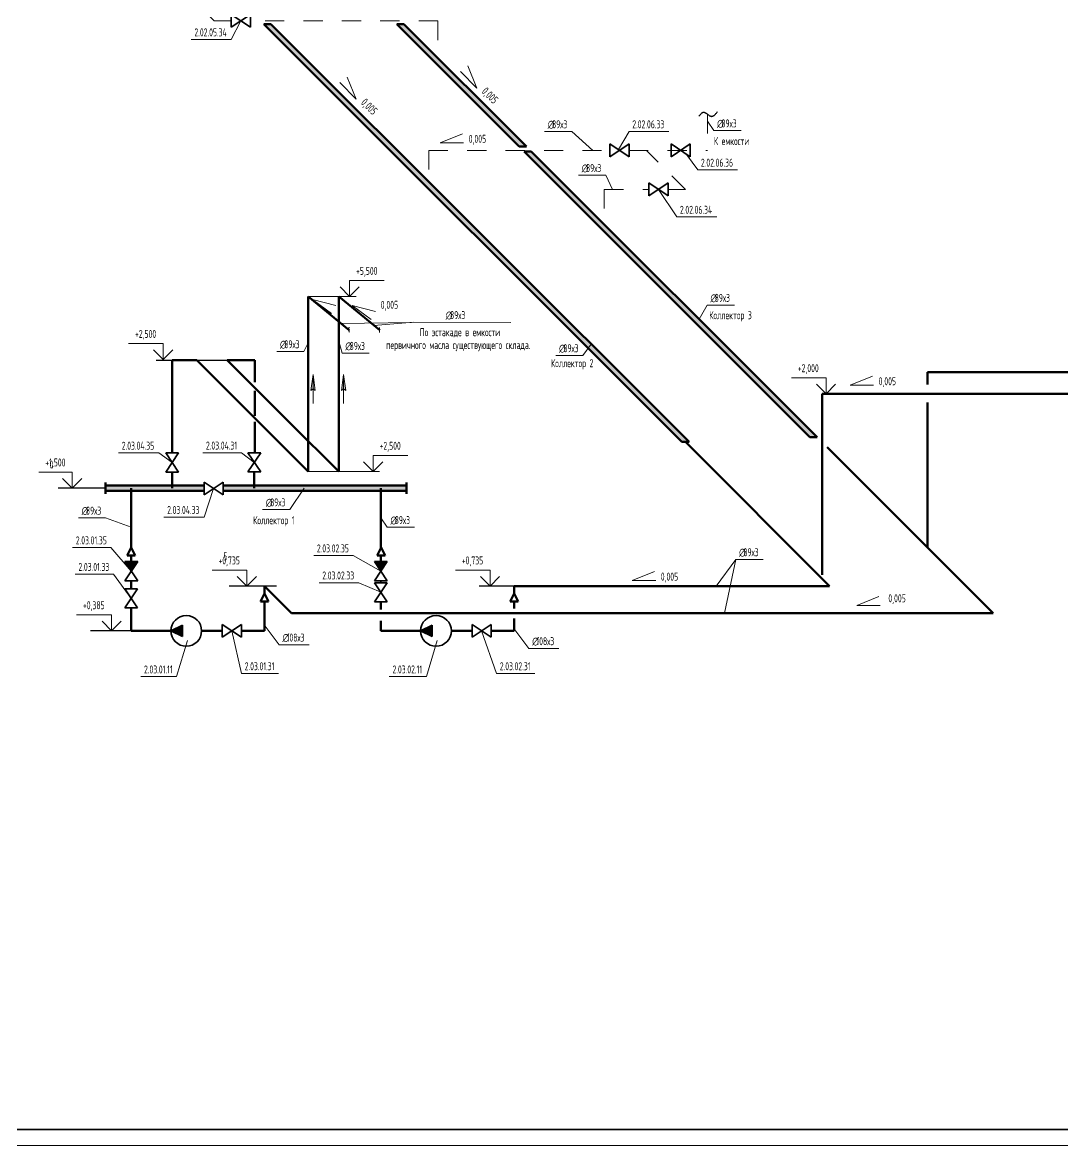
# Model space of a CAD drawing. Header units: millimetres. Extents: x -2281 to 5887, y 0 to 4166.
# Drawn here: x 5232.1 to 5556.9, y 0 to 350.9 of the extents above; entities that cross this region are included whole.
import ezdxf

# ---------------------------------------------------------------- set-up
doc = ezdxf.new("R2010")
doc.units = ezdxf.units.MM
for name, pattern in [('K5LT32777', [0]), ('K5LT32781', [0]), ('K5LT32783', [0]), ('K5LT32784', [0]), ('K5LT32786', [0]), ('K5LT32794', [0]), ('K5LT32799', [0]), ('K5LT32801', [0]), ('K5LT32808', [0]), ('K5LT32823', [0]), ('K5LT32852', [6.25, 4.75, -1.5]), ('K5LT32889', [11.999999, 6, -6]), ('K5LT_BASIC', [0]), ('K5LT_THIN', [0]), ('K5LT_THIN_INCLUDED_TO_HATCHING', [0])]:
    doc.linetypes.add(name, pattern=pattern)
doc.layers.add('Системный слой', color=7, linetype='Continuous')
doc.styles.add('KTEXTSTYLE', font='GOST_AU.SHX', dxfattribs={"width": 0.96, "height": 5})

# ---------------------------------------------------------------- blocks, each defined once
blk = doc.blocks.new('U986')
at = {"layer": 'Системный слой', "color": 7, "linetype": 'K5LT_THIN_INCLUDED_TO_HATCHING', "lineweight": 13}
for p, q in [((5343.55, 255.26), (5343.54, 255.18)), ((5343.54, 255.18), (5343.54, 255.1)), ((5343.54, 255.1), (5343.55, 255.02)), ((5343.57, 255.34), (5343.55, 255.26)), ((5343.55, 255.02), (5343.56, 254.94)), ((5343.56, 254.94), (5343.58, 254.86)), ((5343.59, 254.06), (5343.56, 253.98)), ((5343.59, 255.42), (5343.57, 255.34)), ((5343.58, 254.86), (5343.6, 254.78)), ((5343.62, 255.5), (5343.59, 255.42)), ((5343.62, 254.14), (5343.59, 254.06)), ((5343.6, 254.78), (5343.62, 254.7)), ((5343.65, 255.58), (5343.62, 255.5)), ((5343.62, 254.7), (5343.64, 254.62)), ((5343.64, 254.22), (5343.62, 254.14)), ((5343.64, 254.62), (5343.65, 254.54)), ((5343.65, 254.3), (5343.64, 254.22)), ((5343.65, 254.54), (5343.66, 254.46)), ((5343.66, 254.38), (5343.65, 254.3)), ((5343.66, 254.46), (5343.66, 254.38))]:
    blk.add_line(p, q, dxfattribs=at)
blk = doc.blocks.new('U987')
at = {"layer": 'Системный слой', "color": 7, "linetype": 'K5LT_THIN_INCLUDED_TO_HATCHING', "lineweight": 13}
for p, q in [((5334.03, 255.34), (5334.02, 255.26)), ((5334.02, 255.26), (5334.02, 255.18)), ((5334.02, 255.18), (5334.03, 255.1)), ((5334.05, 255.42), (5334.03, 255.34)), ((5334.03, 255.1), (5334.04, 255.02)), ((5334.04, 255.02), (5334.06, 254.94)), ((5334.07, 254.14), (5334.04, 254.06)), ((5334.07, 255.5), (5334.05, 255.42)), ((5334.06, 254.94), (5334.08, 254.86)), ((5334.1, 255.58), (5334.07, 255.5)), ((5334.09, 254.22), (5334.07, 254.14)), ((5334.08, 254.86), (5334.1, 254.78)), ((5334.12, 254.29), (5334.09, 254.22)), ((5334.13, 255.66), (5334.1, 255.58)), ((5334.1, 254.78), (5334.12, 254.7)), ((5334.12, 254.7), (5334.13, 254.61)), ((5334.13, 254.37), (5334.12, 254.29)), ((5334.13, 254.61), (5334.14, 254.53)), ((5334.14, 254.45), (5334.13, 254.37)), ((5334.14, 254.53), (5334.14, 254.45))]:
    blk.add_line(p, q, dxfattribs=at)
blk = doc.blocks.new('U990')
at = {"layer": 'Системный слой', "color": 6, "linetype": 'K5LT32889', "lineweight": 5, "true_color": 0xff00ff}
for p, q in [((5446.09, 322.16), (5446.09, 310.89)), ((5358.99, 310.89), (5415.56, 310.89)), ((5358.99, 310.89), (5358.99, 301.09)), ((5421.56, 310.89), (5446.09, 310.89)), ((5439.14, 298.72), (5426.96, 310.89)), ((5413.82, 298.71), (5427.73, 298.71)), ((5413.82, 298.71), (5413.82, 286.99)), ((5433.73, 298.72), (5439.14, 298.72))]:
    blk.add_line(p, q, dxfattribs=at)
at = {"layer": 'Системный слой', "color": 200, "linetype": 'K5LT32808', "lineweight": 35, "true_color": 0xbf00ff}
for p, q in [((5421.56, 312.89), (5415.56, 308.89)), ((5421.56, 308.89), (5415.56, 312.89)), ((5415.56, 308.89), (5415.56, 312.89)), ((5421.56, 308.89), (5421.56, 312.89))]:
    blk.add_line(p, q, dxfattribs=at)
at = {"layer": 'Системный слой', "color": 211, "linetype": 'K5LT32799', "lineweight": 35, "true_color": 0xff7fff}
for p, q in [((5433.73, 300.72), (5427.73, 296.72)), ((5433.73, 296.72), (5427.73, 300.72)), ((5427.73, 296.72), (5427.73, 300.72)), ((5433.73, 296.72), (5433.73, 300.72))]:
    blk.add_line(p, q, dxfattribs=at)
at = {"layer": 'Системный слой', "color": 7, "linetype": 'K5LT32777', "lineweight": 25}
blk.add_open_spline([(5443.38, 321.53), (5443.62, 321.84), (5443.88, 322.24), (5444.27, 322.59), (5444.41, 322.69), (5444.53, 322.75), (5444.63, 322.79), (5444.72, 322.81), (5444.81, 322.82), (5444.9, 322.82), (5444.99, 322.81), (5445.1, 322.78), (5445.22, 322.74), (5445.38, 322.66), (5445.57, 322.55), (5445.84, 322.36), (5446.16, 322.11), (5446.51, 321.84), (5446.81, 321.67), (5447.02, 321.58), (5447.16, 321.54), (5447.28, 321.52), (5447.4, 321.52), (5447.51, 321.54), (5447.63, 321.57), (5447.75, 321.61), (5447.89, 321.68), (5448.04, 321.78), (5448.22, 321.92), (5448.44, 322.12), (5448.78, 322.49), (5449.04, 322.81), (5449.21, 323.03)], degree=3, knots=[0, 0, 0, 0, 5.153283, 6.125718, 6.813779, 7.362558, 7.827671, 8.240538, 8.622095, 8.993333, 9.394896, 9.858889, 10.421893, 11.119247, 12.046709, 13.360503, 15.412215, 17.425726, 19.075211, 19.8887, 20.483094, 20.987036, 21.460478, 21.950422, 22.473863, 23.050594, 23.70675, 24.479033, 25.424402, 26.645333, 28.348613, 32, 32, 32, 32], dxfattribs=at)
blk = doc.blocks.new('U993')
at = {"layer": 'Системный слой', "color": 6, "linetype": 'K5LT32852', "lineweight": 25, "true_color": 0xff00ff}
for p, q in [((5259.57, 378.09), (5259.57, 366.81)), ((5264.02, 366.81), (5259.57, 366.81)), ((5281.89, 366.82), (5270.02, 366.81)), ((5303.33, 366.81), (5287.89, 366.81)), ((5303.33, 366.81), (5303.33, 356.73))]:
    blk.add_line(p, q, dxfattribs=at)
at = {"layer": 'Системный слой', "color": 200, "linetype": 'K5LT32808', "lineweight": 35, "true_color": 0xbf00ff}
for p, q in [((5264.02, 368.81), (5270.02, 364.81)), ((5264.02, 364.81), (5264.02, 368.81)), ((5264.02, 364.81), (5270.02, 368.81)), ((5270.02, 364.81), (5270.02, 368.81)), ((5281.89, 368.82), (5287.89, 364.82)), ((5281.89, 364.82), (5281.89, 368.82)), ((5281.89, 364.82), (5287.89, 368.82)), ((5287.89, 364.82), (5287.89, 368.82))]:
    blk.add_line(p, q, dxfattribs=at)
at = {"layer": 'Системный слой', "color": 6, "linetype": 'K5LT32889', "lineweight": 5, "true_color": 0xff00ff}
for p, q in [((5291.93, 351.37), (5276.49, 366.82)), ((5297.33, 351.37), (5291.93, 351.37)), ((5361.86, 351.37), (5303.33, 351.37)), ((5361.86, 351.37), (5361.86, 339.65))]:
    blk.add_line(p, q, dxfattribs=at)
at = {"layer": 'Системный слой', "color": 211, "linetype": 'K5LT32799', "lineweight": 35, "true_color": 0xff7fff}
for p, q in [((5297.33, 353.37), (5303.33, 349.37)), ((5297.33, 349.37), (5297.33, 353.37)), ((5297.33, 349.37), (5303.33, 353.37)), ((5303.33, 349.37), (5303.33, 353.37))]:
    blk.add_line(p, q, dxfattribs=at)
at = {"layer": 'Системный слой', "color": 7, "linetype": 'K5LT32777', "lineweight": 25}
blk.add_open_spline([(5262.28, 377.46), (5262.04, 377.77), (5261.78, 378.17), (5261.39, 378.52), (5261.25, 378.61), (5261.13, 378.67), (5261.03, 378.71), (5260.94, 378.74), (5260.85, 378.75), (5260.76, 378.75), (5260.67, 378.73), (5260.56, 378.71), (5260.44, 378.66), (5260.29, 378.59), (5260.09, 378.47), (5259.82, 378.28), (5259.5, 378.03), (5259.15, 377.77), (5258.86, 377.59), (5258.64, 377.5), (5258.5, 377.46), (5258.38, 377.45), (5258.27, 377.45), (5258.15, 377.46), (5258.03, 377.49), (5257.91, 377.54), (5257.77, 377.61), (5257.62, 377.71), (5257.44, 377.85), (5257.22, 378.05), (5256.88, 378.42), (5256.62, 378.74), (5256.45, 378.95)], degree=3, knots=[0, 0, 0, 0, 5.153283, 6.125718, 6.813779, 7.362558, 7.827671, 8.240538, 8.622095, 8.993333, 9.394896, 9.858889, 10.421893, 11.119247, 12.046709, 13.360503, 15.412215, 17.425726, 19.075211, 19.8887, 20.483094, 20.987036, 21.460478, 21.950422, 22.473863, 23.050594, 23.70675, 24.479033, 25.424402, 26.645333, 28.348613, 32, 32, 32, 32], dxfattribs=at)
blk = doc.blocks.new('U1002')
at = {"layer": 'Системный слой', "color": 7, "linetype": 'K5LT32786', "lineweight": 18}
for p, q in [((5362.58, 313.25), (5369.54, 316.08)), ((5369.89, 313.25), (5362.58, 313.25))]:
    blk.add_line(p, q, dxfattribs=at)
blk = doc.blocks.new('U1003')
at = {"layer": 'Системный слой', "color": 7, "linetype": 'K5LT32786', "lineweight": 18}
for p, q in [((5374.04, 330.31), (5371.17, 337.26)), ((5368.92, 335.52), (5374.04, 330.31))]:
    blk.add_line(p, q, dxfattribs=at)
blk = doc.blocks.new('U1004')
at = {"layer": 'Системный слой', "color": 7, "linetype": 'K5LT32786', "lineweight": 18}
for p, q in [((5336.32, 326.84), (5333.46, 333.78)), ((5331.2, 332.05), (5336.32, 326.84))]:
    blk.add_line(p, q, dxfattribs=at)
blk = doc.blocks.new('U1005')
at = {"layer": 'Системный слой', "color": 7, "linetype": 'K5LT32786', "lineweight": 18}
for p, q in [((5490.6, 237.52), (5497.56, 240.34)), ((5497.9, 237.52), (5490.6, 237.52))]:
    blk.add_line(p, q, dxfattribs=at)
blk = doc.blocks.new('U1006')
at = {"layer": 'Системный слой', "color": 7, "linetype": 'K5LT32786', "lineweight": 18}
for p, q in [((5422.56, 176.47), (5429.52, 179.3)), ((5429.86, 176.47), (5422.56, 176.47))]:
    blk.add_line(p, q, dxfattribs=at)
blk = doc.blocks.new('U1007')
at = {"layer": 'Системный слой', "color": 7, "linetype": 'K5LT32786', "lineweight": 18}
for p, q in [((5492.64, 168.71), (5499.6, 171.53)), ((5499.94, 168.71), (5492.64, 168.71))]:
    blk.add_line(p, q, dxfattribs=at)
blk = doc.blocks.new('U1008')
at = {"layer": 'Системный слой', "color": 7, "linetype": 'K5LT32786', "lineweight": 18}
for p, q in [((5340.96, 258.04), (5335.09, 262.39)), ((5335.09, 262.39), (5342.37, 260.51))]:
    blk.add_line(p, q, dxfattribs=at)
blk = doc.blocks.new('U1009')
at = {"layer": 'Системный слой', "color": 7, "linetype": 'K5LT32786', "lineweight": 18}
for p, q in [((5328.59, 259.96), (5322.73, 264.31)), ((5322.73, 264.31), (5330, 262.43))]:
    blk.add_line(p, q, dxfattribs=at)
blk = doc.blocks.new('U1030')
at = {"layer": 'Системный слой', "color": 7, "linetype": 'K5LT_THIN', "lineweight": 13}
for p, q in [((5483.07, 239.83), (5472.26, 239.83)), ((5483.07, 234.83), (5483.07, 239.83)), ((5480.07, 237.83), (5483.07, 234.83)), ((5483.07, 234.83), (5486.07, 237.83))]:
    blk.add_line(p, q, dxfattribs=at)
at = {"layer": 'Системный слой', "color": 7, "insert": (5474.26, 244.1), "char_height": 2.5, "attachment_point": 1, "style": 'KTEXTSTYLE'}
blk.add_mtext('\\H3.5;\\W0.965;\\Q15;\\Q0;\\W0.715;\\H2.50;+2,000', dxfattribs=at)
blk = doc.blocks.new('U1036')
at = {"layer": 'Системный слой', "color": 7, "linetype": 'K5LT_THIN', "lineweight": 13}
for p, q in [((5378.13, 179.78), (5367.32, 179.78)), ((5378.13, 174.78), (5378.13, 179.78)), ((5375.13, 177.78), (5378.13, 174.78)), ((5378.13, 174.78), (5381.13, 177.78)), ((5383.47, 174.78), (5376.13, 174.78))]:
    blk.add_line(p, q, dxfattribs=at)
at = {"layer": 'Системный слой', "color": 7, "insert": (5369.32, 184.04), "char_height": 2.5, "attachment_point": 1, "style": 'KTEXTSTYLE'}
blk.add_mtext('\\H3.5;\\W0.965;\\Q15;\\Q0;\\W0.715;\\H2.50;+0,735', dxfattribs=at)
blk = doc.blocks.new('U1037')
at = {"layer": 'Системный слой', "color": 7, "linetype": 'K5LT_THIN', "lineweight": 13}
for q in [(5385.56, 161.56), (5399.63, 155.31)]:
    blk.add_line((5390.29, 155.31), q, dxfattribs=at)
at = {"layer": 'Системный слой', "color": 7, "char_height": 2.5, "attachment_point": 1, "style": 'KTEXTSTYLE'}
for s, insert in [('\\H3.5;\\W0.965;\\Q15;\\Q0;\\W0.715;\\H2.50;∅', (5391.29, 158.81)), ('\\H3.5;\\W0.965;\\Q15;\\Q0;\\W0.715;\\H2.50;108х3', (5392.61, 158.81))]:
    blk.add_mtext(s, dxfattribs=dict(at, insert=insert))
blk = doc.blocks.new('U1038')
at = {"layer": 'Системный слой', "color": 7, "linetype": 'K5LT_THIN', "lineweight": 13}
for q in [(5307.56, 162.67), (5321.63, 156.43)]:
    blk.add_line((5312.29, 156.43), q, dxfattribs=at)
at = {"layer": 'Системный слой', "color": 7, "char_height": 2.5, "attachment_point": 1, "style": 'KTEXTSTYLE'}
for s, insert in [('\\H3.5;\\W0.965;\\Q15;\\Q0;\\W0.715;\\H2.50;∅', (5313.29, 159.93)), ('\\H3.5;\\W0.965;\\Q15;\\Q0;\\W0.715;\\H2.50;108х3', (5314.61, 159.93))]:
    blk.add_mtext(s, dxfattribs=dict(at, insert=insert))
blk = doc.blocks.new('U1039')
at = {"layer": 'Системный слой', "color": 7, "linetype": 'K5LT_THIN', "lineweight": 13}
for q in [(5375.5, 160.78), (5392.17, 147.48)]:
    blk.add_line((5380.18, 147.48), q, dxfattribs=at)
at = {"layer": 'Системный слой', "color": 7, "insert": (5381.18, 150.98), "char_height": 2.5, "attachment_point": 1, "style": 'KTEXTSTYLE'}
blk.add_mtext('\\H3.5;\\W0.965;\\Q15;\\Q0;\\W0.715;\\H2.50;2.03.02.31', dxfattribs=at)
blk = doc.blocks.new('U1040')
at = {"layer": 'Системный слой', "color": 7, "linetype": 'K5LT_THIN', "lineweight": 13}
for q in [(5361.6, 157.75), (5346.67, 146.48)]:
    blk.add_line((5358.26, 146.48), q, dxfattribs=at)
at = {"layer": 'Системный слой', "color": 7, "insert": (5347.67, 149.98), "char_height": 2.5, "attachment_point": 1, "style": 'KTEXTSTYLE'}
blk.add_mtext('\\H3.5;\\W0.965;\\Q15;\\Q0;\\W0.715;\\H2.50;2.03.02.11', dxfattribs=at)
blk = doc.blocks.new('U1041')
at = {"layer": 'Системный слой', "color": 7, "linetype": 'K5LT_THIN', "lineweight": 13}
for q in [(5323.05, 184.3), (5344.03, 179.42)]:
    blk.add_line((5335.43, 184.3), q, dxfattribs=at)
at = {"layer": 'Системный слой', "color": 7, "insert": (5324.05, 187.8), "char_height": 2.5, "attachment_point": 1, "style": 'KTEXTSTYLE'}
blk.add_mtext('\\H3.5;\\W0.965;\\Q15;\\Q0;\\W0.715;\\H2.50;2.03.02.35', dxfattribs=at)
blk = doc.blocks.new('U1042')
at = {"layer": 'Системный слой', "color": 7, "linetype": 'K5LT_THIN', "lineweight": 13}
for q in [(5324.74, 175.84), (5344.04, 172.84)]:
    blk.add_line((5337.13, 175.84), q, dxfattribs=at)
at = {"layer": 'Системный слой', "color": 7, "insert": (5325.74, 179.34), "char_height": 2.5, "attachment_point": 1, "style": 'KTEXTSTYLE'}
blk.add_mtext('\\H3.5;\\W0.965;\\Q15;\\Q0;\\W0.715;\\H2.50;2.03.02.33', dxfattribs=at)
blk = doc.blocks.new('U1043')
at = {"layer": 'Системный слой', "color": 7, "linetype": 'K5LT_THIN', "lineweight": 13}
for q in [(5344.07, 196.06), (5354.51, 193.14)]:
    blk.add_line((5346.03, 193.14), q, dxfattribs=at)
at = {"layer": 'Системный слой', "color": 7, "char_height": 2.5, "attachment_point": 1, "style": 'KTEXTSTYLE'}
for s, insert in [('\\H3.5;\\W0.965;\\Q15;\\Q0;\\W0.715;\\H2.50;∅', (5347.03, 196.64)), ('\\H3.5;\\W0.965;\\Q15;\\Q0;\\W0.715;\\H2.50;89х3', (5348.35, 196.64))]:
    blk.add_mtext(s, dxfattribs=dict(at, insert=insert))
blk = doc.blocks.new('U1044')
at = {"layer": 'Системный слой', "color": 7, "linetype": 'K5LT_THIN', "lineweight": 13}
for q in [(5249.58, 196.09), (5266.07, 193.14)]:
    blk.add_line((5258.07, 196.09), q, dxfattribs=at)
at = {"layer": 'Системный слой', "color": 7, "char_height": 2.5, "attachment_point": 1, "style": 'KTEXTSTYLE'}
for s, insert in [('\\H3.5;\\W0.965;\\Q15;\\Q0;\\W0.715;\\H2.50;∅', (5250.58, 199.59)), ('\\H3.5;\\W0.965;\\Q15;\\Q0;\\W0.715;\\H2.50;89х3', (5251.91, 199.59))]:
    blk.add_mtext(s, dxfattribs=dict(at, insert=insert))
blk = doc.blocks.new('U1045')
at = {"layer": 'Системный слой', "color": 7, "linetype": 'K5LT_THIN', "lineweight": 13}
for q in [(5247.76, 186.8), (5266.08, 179.46)]:
    blk.add_line((5259.75, 186.8), q, dxfattribs=at)
at = {"layer": 'Системный слой', "color": 7, "insert": (5248.76, 190.3), "char_height": 2.5, "attachment_point": 1, "style": 'KTEXTSTYLE'}
blk.add_mtext('\\H3.5;\\W0.965;\\Q15;\\Q0;\\W0.715;\\H2.50;2.03.01.35', dxfattribs=at)
blk = doc.blocks.new('U1046')
at = {"layer": 'Системный слой', "color": 7, "linetype": 'K5LT_THIN', "lineweight": 13}
for q in [(5248.59, 178.52), (5266.04, 170.94)]:
    blk.add_line((5260.57, 178.52), q, dxfattribs=at)
at = {"layer": 'Системный слой', "color": 7, "insert": (5249.59, 182.02), "char_height": 2.5, "attachment_point": 1, "style": 'KTEXTSTYLE'}
blk.add_mtext('\\H3.5;\\W0.965;\\Q15;\\Q0;\\W0.715;\\H2.50;2.03.01.33', dxfattribs=at)
blk = doc.blocks.new('U1047')
at = {"layer": 'Системный слой', "color": 7, "linetype": 'K5LT_THIN', "lineweight": 13}
for p, q in [((5259.95, 165.78), (5249, 165.78)), ((5259.95, 160.78), (5259.95, 165.78)), ((5256.95, 163.78), (5259.95, 160.78)), ((5259.95, 160.78), (5262.95, 163.78))]:
    blk.add_line(p, q, dxfattribs=at)
at = {"layer": 'Системный слой', "color": 7, "insert": (5251, 170.04), "char_height": 2.5, "attachment_point": 1, "style": 'KTEXTSTYLE'}
blk.add_mtext('\\H3.5;\\W0.965;\\Q15;\\Q0;\\W0.715;\\H2.50;+0,385', dxfattribs=at)
blk = doc.blocks.new('U1048')
at = {"layer": 'Системный слой', "color": 7, "linetype": 'K5LT_THIN', "lineweight": 13}
for q in [(5297.5, 160.78), (5312.11, 147.48)]:
    blk.add_line((5300.51, 147.48), q, dxfattribs=at)
at = {"layer": 'Системный слой', "color": 7, "insert": (5301.51, 150.98), "char_height": 2.5, "attachment_point": 1, "style": 'KTEXTSTYLE'}
blk.add_mtext('\\H3.5;\\W0.965;\\Q15;\\Q0;\\W0.715;\\H2.50;2.03.01.31', dxfattribs=at)
blk = doc.blocks.new('U1049')
at = {"layer": 'Системный слой', "color": 7, "linetype": 'K5LT_THIN', "lineweight": 13}
for q in [(5283.6, 157.75), (5269.07, 146.48)]:
    blk.add_line((5280.26, 146.48), q, dxfattribs=at)
at = {"layer": 'Системный слой', "color": 7, "insert": (5270.07, 149.98), "char_height": 2.5, "attachment_point": 1, "style": 'KTEXTSTYLE'}
blk.add_mtext('\\H3.5;\\W0.965;\\Q15;\\Q0;\\W0.715;\\H2.50;2.03.01.11', dxfattribs=at)
blk = doc.blocks.new('U1050')
at = {"layer": 'Системный слой', "color": 7, "linetype": 'K5LT_THIN', "lineweight": 13}
for q in [(5448.79, 174.78), (5463.39, 183.09)]:
    blk.add_line((5454.91, 183.09), q, dxfattribs=at)
at = {"layer": 'Системный слой', "color": 7, "char_height": 2.5, "attachment_point": 1, "style": 'KTEXTSTYLE'}
for s, insert in [('\\H3.5;\\W0.965;\\Q15;\\Q0;\\W0.715;\\H2.50;∅', (5455.91, 186.59)), ('\\H3.5;\\W0.965;\\Q15;\\Q0;\\W0.715;\\H2.50;89х3', (5457.23, 186.59))]:
    blk.add_mtext(s, dxfattribs=dict(at, insert=insert))
blk = doc.blocks.new('U1052')
at = {"layer": 'Системный слой', "color": 7, "linetype": 'K5LT_THIN', "lineweight": 13}
for q in [(5288.41, 216.42), (5304.51, 213.42)]:
    blk.add_line((5300.53, 216.42), q, dxfattribs=at)
at = {"layer": 'Системный слой', "color": 7, "insert": (5289.41, 219.92), "char_height": 2.5, "attachment_point": 1, "style": 'KTEXTSTYLE'}
blk.add_mtext('\\H3.5;\\W0.965;\\Q15;\\Q0;\\W0.715;\\H2.50;2.03.04.31', dxfattribs=at)
blk = doc.blocks.new('U1053')
at = {"layer": 'Системный слой', "color": 7, "linetype": 'K5LT_THIN', "lineweight": 13}
for q in [(5262.12, 216.38), (5278.87, 213.38)]:
    blk.add_line((5274.64, 216.38), q, dxfattribs=at)
at = {"layer": 'Системный слой', "color": 7, "insert": (5263.12, 219.88), "char_height": 2.5, "attachment_point": 1, "style": 'KTEXTSTYLE'}
blk.add_mtext('\\H3.5;\\W0.965;\\Q15;\\Q0;\\W0.715;\\H2.50;2.03.04.35', dxfattribs=at)
blk = doc.blocks.new('U1054')
at = {"layer": 'Системный слой', "color": 7, "linetype": 'K5LT_THIN', "lineweight": 13}
for p, q in [((5276.07, 250.55), (5265.26, 250.55)), ((5276.07, 245.55), (5276.07, 250.55)), ((5273.07, 248.55), (5276.07, 245.55)), ((5276.07, 245.55), (5279.07, 248.55))]:
    blk.add_line(p, q, dxfattribs=at)
at = {"layer": 'Системный слой', "color": 7, "insert": (5267.26, 254.81), "char_height": 2.5, "attachment_point": 1, "style": 'KTEXTSTYLE'}
blk.add_mtext('\\H3.5;\\W0.965;\\Q15;\\Q0;\\W0.715;\\H2.50;+2,500', dxfattribs=at)
blk = doc.blocks.new('U1055')
at = {"layer": 'Системный слой', "color": 7, "linetype": 'K5LT_THIN', "lineweight": 13}
for p, q in [((5341.65, 210.59), (5341.65, 215.59)), ((5341.65, 215.59), (5352.47, 215.59)), ((5321.32, 210.59), (5343.65, 210.59)), ((5338.65, 213.59), (5341.65, 210.59)), ((5341.65, 210.59), (5344.65, 213.59))]:
    blk.add_line(p, q, dxfattribs=at)
at = {"layer": 'Системный слой', "color": 7, "insert": (5343.65, 219.85), "char_height": 2.5, "attachment_point": 1, "style": 'KTEXTSTYLE'}
blk.add_mtext('\\H3.5;\\W0.965;\\Q15;\\Q0;\\W0.715;\\H2.50;+2,500', dxfattribs=at)
blk = doc.blocks.new('U1056')
at = {"layer": 'Системный слой', "color": 7, "linetype": 'K5LT_THIN', "lineweight": 13}
for q in [(5291.8, 205.28), (5276.29, 196.3)]:
    blk.add_line((5288.8, 196.3), q, dxfattribs=at)
at = {"layer": 'Системный слой', "color": 7, "insert": (5277.29, 199.8), "char_height": 2.5, "attachment_point": 1, "style": 'KTEXTSTYLE'}
blk.add_mtext('\\H3.5;\\W0.965;\\Q15;\\Q0;\\W0.715;\\H2.50;2.03.04.33', dxfattribs=at)
blk = doc.blocks.new('U1057')
at = {"layer": 'Системный слой', "color": 7, "linetype": 'K5LT_THIN', "lineweight": 13}
for p, q in [((5334.29, 265.23), (5334.29, 270.23)), ((5334.29, 270.23), (5345.1, 270.23)), ((5331.29, 268.23), (5334.29, 265.23)), ((5334.29, 265.23), (5337.29, 268.23)), ((5321.54, 265.23), (5336.29, 265.23))]:
    blk.add_line(p, q, dxfattribs=at)
at = {"layer": 'Системный слой', "color": 7, "insert": (5336.29, 274.49), "char_height": 2.5, "attachment_point": 1, "style": 'KTEXTSTYLE'}
blk.add_mtext('\\H3.5;\\W0.965;\\Q15;\\Q0;\\W0.715;\\H2.50;+5,500', dxfattribs=at)
blk = doc.blocks.new('T95')
at = {"layer": 'Системный слой', "color": 7, "char_height": 2.5, "attachment_point": 1, "style": 'KTEXTSTYLE'}
for s, insert in [('\\H3.5;\\W0.965;\\Q15;\\Q0;\\W0.715;\\H2.50;По эстакаде в емкости', (5356.18, 255.34)), ('\\H3.5;\\W0.965;\\Q15;\\Q0;\\W0.715;\\H2.50;первичного масла существующего склада.', (5345.7, 251.34))]:
    blk.add_mtext(s, dxfattribs=dict(at, insert=insert))
blk = doc.blocks.new('U1058')
at = {"layer": 'Системный слой', "color": 7, "linetype": 'K5LT_THIN', "lineweight": 13}
for q in [(5446.09, 319.98), (5456.53, 317.07)]:
    blk.add_line((5448.05, 317.07), q, dxfattribs=at)
at = {"layer": 'Системный слой', "color": 7, "char_height": 2.5, "attachment_point": 1, "style": 'KTEXTSTYLE'}
for s, insert in [('\\H3.5;\\W0.965;\\Q15;\\Q0;\\W0.715;\\H2.50;∅', (5449.05, 320.57)), ('\\H3.5;\\W0.965;\\Q15;\\Q0;\\W0.715;\\H2.50;89х3', (5450.37, 320.57))]:
    blk.add_mtext(s, dxfattribs=dict(at, insert=insert))
blk = doc.blocks.new('U1072')
at = {"layer": 'Системный слой', "color": 7, "linetype": 'K5LT_THIN', "lineweight": 13}
for q in [(5418.29, 311.16), (5433.94, 316.79)]:
    blk.add_line((5421.56, 316.79), q, dxfattribs=at)
at = {"layer": 'Системный слой', "color": 7, "insert": (5422.56, 320.29), "char_height": 2.5, "attachment_point": 1, "style": 'KTEXTSTYLE'}
blk.add_mtext('\\H3.5;\\W0.965;\\Q15;\\Q0;\\W0.715;\\H2.50;2.02.06.33', dxfattribs=at)
blk = doc.blocks.new('U1073')
at = {"layer": 'Системный слой', "color": 7, "linetype": 'K5LT_THIN', "lineweight": 13}
for q in [(5430.73, 298.72), (5448.95, 290.08)]:
    blk.add_line((5436.43, 290.08), q, dxfattribs=at)
at = {"layer": 'Системный слой', "color": 7, "insert": (5437.43, 293.58), "char_height": 2.5, "attachment_point": 1, "style": 'KTEXTSTYLE'}
blk.add_mtext('\\H3.5;\\W0.965;\\Q15;\\Q0;\\W0.715;\\H2.50;2.02.06.34', dxfattribs=at)
blk = doc.blocks.new('U1075')
at = {"layer": 'Системный слой', "color": 7, "linetype": 'K5LT_THIN', "lineweight": 13}
for q in [(5300.33, 351.37), (5284.81, 345.51)]:
    blk.add_line((5297.33, 345.51), q, dxfattribs=at)
at = {"layer": 'Системный слой', "color": 7, "insert": (5285.81, 349.01), "char_height": 2.5, "attachment_point": 1, "style": 'KTEXTSTYLE'}
blk.add_mtext('\\H3.5;\\W0.965;\\Q15;\\Q0;\\W0.715;\\H2.50;2.02.05.34', dxfattribs=at)
blk = doc.blocks.new('U1076')
at = {"layer": 'Системный слой', "color": 7, "linetype": 'K5LT_THIN', "lineweight": 13}
for p, q in [((5247.65, 210.38), (5237.24, 210.38)), ((5244.65, 208.38), (5247.65, 205.38)), ((5247.65, 205.38), (5247.65, 210.38)), ((5247.65, 205.38), (5250.65, 208.38))]:
    blk.add_line(p, q, dxfattribs=at)
at = {"layer": 'Системный слой', "color": 7, "insert": (5239.24, 214.64), "char_height": 2.5, "attachment_point": 1, "style": 'KTEXTSTYLE'}
blk.add_mtext('\\H3.5;\\W0.965;\\Q15;\\Q0;\\W0.715;\\H2.50;+1,500', dxfattribs=at)
blk = doc.blocks.new('U1077')
at = {"layer": 'Системный слой', "color": 7, "linetype": 'K5LT_THIN', "lineweight": 13}
for p, q in [((5302.15, 179.78), (5291.33, 179.78)), ((5302.15, 174.78), (5302.15, 179.78)), ((5299.15, 177.78), (5302.15, 174.78)), ((5302.15, 174.78), (5305.15, 177.78)), ((5307.48, 174.78), (5300.15, 174.78))]:
    blk.add_line(p, q, dxfattribs=at)
at = {"layer": 'Системный слой', "color": 7, "insert": (5293.33, 184.04), "char_height": 2.5, "attachment_point": 1, "style": 'KTEXTSTYLE'}
blk.add_mtext('\\H3.5;\\W0.965;\\Q15;\\Q0;\\W0.715;\\H2.50;+0,735', dxfattribs=at)
blk = doc.blocks.new('U1078')
at = {"layer": 'Системный слой', "color": 7, "linetype": 'K5LT_THIN', "lineweight": 13}
for q in [(5443.46, 258.13), (5454.44, 262.56)]:
    blk.add_line((5445.96, 262.56), q, dxfattribs=at)
at = {"layer": 'Системный слой', "color": 7, "char_height": 2.5, "attachment_point": 1, "style": 'KTEXTSTYLE'}
for s, insert in [('\\H3.5;\\W0.965;\\Q15;\\Q0;\\W0.715;\\H2.50;∅', (5446.96, 266.06)), ('\\H3.5;\\W0.965;\\Q15;\\Q0;\\W0.715;\\H2.50;89х3', (5448.28, 266.06))]:
    blk.add_mtext(s, dxfattribs=dict(at, insert=insert))
blk = doc.blocks.new('U1079')
at = {"layer": 'Системный слой', "color": 7, "linetype": 'K5LT_THIN', "lineweight": 13}
for q in [(5409.75, 250.34), (5398.68, 246.82)]:
    blk.add_line((5407.16, 246.82), q, dxfattribs=at)
at = {"layer": 'Системный слой', "color": 7, "char_height": 2.5, "attachment_point": 1, "style": 'KTEXTSTYLE'}
for s, insert in [('\\H3.5;\\W0.965;\\Q15;\\Q0;\\W0.715;\\H2.50;∅', (5399.68, 250.32)), ('\\H3.5;\\W0.965;\\Q15;\\Q0;\\W0.715;\\H2.50;89х3', (5401, 250.32))]:
    blk.add_mtext(s, dxfattribs=dict(at, insert=insert))
blk = doc.blocks.new('U1088')
at = {"layer": 'Системный слой', "color": 7, "linetype": 'K5LT_THIN', "lineweight": 13}
for q in [(5395.16, 316.79), (5410.27, 310.89)]:
    blk.add_line((5403.64, 316.79), q, dxfattribs=at)
at = {"layer": 'Системный слой', "color": 7, "char_height": 2.5, "attachment_point": 1, "style": 'KTEXTSTYLE'}
for s, insert in [('\\H3.5;\\W0.965;\\Q15;\\Q0;\\W0.715;\\H2.50;∅', (5396.16, 320.29)), ('\\H3.5;\\W0.965;\\Q15;\\Q0;\\W0.715;\\H2.50;89х3', (5397.48, 320.29))]:
    blk.add_mtext(s, dxfattribs=dict(at, insert=insert))
blk = doc.blocks.new('U1089')
at = {"layer": 'Системный слой', "color": 7, "linetype": 'K5LT_THIN', "lineweight": 13}
for q in [(5405.76, 303.13), (5416.35, 298.71)]:
    blk.add_line((5414.25, 303.13), q, dxfattribs=at)
at = {"layer": 'Системный слой', "color": 7, "char_height": 2.5, "attachment_point": 1, "style": 'KTEXTSTYLE'}
for s, insert in [('\\H3.5;\\W0.965;\\Q15;\\Q0;\\W0.715;\\H2.50;∅', (5406.76, 306.63)), ('\\H3.5;\\W0.965;\\Q15;\\Q0;\\W0.715;\\H2.50;89х3', (5408.09, 306.63))]:
    blk.add_mtext(s, dxfattribs=dict(at, insert=insert))
blk = doc.blocks.new('U1093')
at = {"layer": 'Системный слой', "color": 7, "linetype": 'K5LT_THIN', "lineweight": 13}
for q in [(5439.54, 309.65), (5455.37, 304.8)]:
    blk.add_line((5442.99, 304.8), q, dxfattribs=at)
at = {"layer": 'Системный слой', "color": 7, "insert": (5443.99, 308.3), "char_height": 2.5, "attachment_point": 1, "style": 'KTEXTSTYLE'}
blk.add_mtext('\\H3.5;\\W0.965;\\Q15;\\Q0;\\W0.715;\\H2.50;2.02.06.36', dxfattribs=at)
blk = doc.blocks.new('U1099')
at = {"layer": 'Системный слой', "color": 7, "linetype": 'K5LT_THIN', "lineweight": 13}
for q in [(5320.12, 205.38), (5307.11, 198.68)]:
    blk.add_line((5315.59, 198.68), q, dxfattribs=at)
at = {"layer": 'Системный слой', "color": 7, "char_height": 2.5, "attachment_point": 1, "style": 'KTEXTSTYLE'}
for s, insert in [('\\H3.5;\\W0.965;\\Q15;\\Q0;\\W0.715;\\H2.50;∅', (5308.11, 202.18)), ('\\H3.5;\\W0.965;\\Q15;\\Q0;\\W0.715;\\H2.50;89х3', (5309.43, 202.18))]:
    blk.add_mtext(s, dxfattribs=dict(at, insert=insert))
blk = doc.blocks.new('U1100')
at = {"layer": 'Системный слой', "color": 7, "linetype": 'K5LT_THIN', "lineweight": 13}
for q in [(5330.86, 251.3), (5340.42, 247.55)]:
    blk.add_line((5331.94, 247.55), q, dxfattribs=at)
at = {"layer": 'Системный слой', "color": 7, "char_height": 2.5, "attachment_point": 1, "style": 'KTEXTSTYLE'}
for s, insert in [('\\H3.5;\\W0.965;\\Q15;\\Q0;\\W0.715;\\H2.50;∅', (5332.94, 251.05)), ('\\H3.5;\\W0.965;\\Q15;\\Q0;\\W0.715;\\H2.50;89х3', (5334.27, 251.05))]:
    blk.add_mtext(s, dxfattribs=dict(at, insert=insert))
blk = doc.blocks.new('U1101')
at = {"layer": 'Системный слой', "color": 7, "linetype": 'K5LT_THIN', "lineweight": 13}
for q in [(5321.32, 250.79), (5311.53, 248.07)]:
    blk.add_line((5320.01, 248.07), q, dxfattribs=at)
at = {"layer": 'Системный слой', "color": 7, "char_height": 2.5, "attachment_point": 1, "style": 'KTEXTSTYLE'}
for s, insert in [('\\H3.5;\\W0.965;\\Q15;\\Q0;\\W0.715;\\H2.50;∅', (5312.53, 251.57)), ('\\H3.5;\\W0.965;\\Q15;\\Q0;\\W0.715;\\H2.50;89х3', (5313.85, 251.57))]:
    blk.add_mtext(s, dxfattribs=dict(at, insert=insert))
blk = doc.blocks.new('U1102')
at = {"layer": 'Системный слой'}
blk.add_hatch(color=7, dxfattribs=at).paths.add_polyline_path([(5323.53, 235.9), (5322.87, 240.9), (5322.21, 235.9), (5322.87, 236.4)])
at = {"layer": 'Системный слой', "color": 7, "linetype": 'K5LT_THIN', "lineweight": 13}
for p, q in [((5322.21, 235.9), (5322.87, 240.9)), ((5322.87, 240.9), (5323.53, 235.9)), ((5322.87, 231.83), (5322.87, 240.9)), ((5322.87, 236.4), (5322.21, 235.9)), ((5323.53, 235.9), (5322.87, 236.4))]:
    blk.add_line(p, q, dxfattribs=at)
blk = doc.blocks.new('U1103')
at = {"layer": 'Системный слой'}
blk.add_hatch(color=7, dxfattribs=at).paths.add_polyline_path([(5333.07, 235.9), (5332.41, 240.9), (5331.76, 235.9), (5332.41, 236.4)])
at = {"layer": 'Системный слой', "color": 7, "linetype": 'K5LT_THIN', "lineweight": 13}
for p, q in [((5331.76, 235.9), (5332.41, 240.9)), ((5332.41, 240.9), (5333.07, 235.9)), ((5332.41, 231.83), (5332.41, 240.9)), ((5332.41, 236.4), (5331.76, 235.9)), ((5333.07, 235.9), (5332.41, 236.4))]:
    blk.add_line(p, q, dxfattribs=at)

msp = doc.modelspace()

# ---------------------------------------------------------------- hatches: boundary and pattern name
at = {"layer": 'Системный слой', "true_color": 0xffc0cb}
for points in [[(5440.30784, 219.7991), (5309.7166, 350.3329), (5307.48327, 350.3329), (5438.07451, 219.7991)], [(5294.80379, 204.57717), (5352.06485, 204.57717), (5352.06485, 206.17717), (5294.80379, 206.17717)], [(5342.02894, 182.42205), (5344.02894, 179.42205), (5346.02894, 182.42205)], [(5356.46058, 160.77717), (5360.06058, 158.97717), (5360.06058, 162.57717)]]:
    msp.add_hatch(color=254, dxfattribs=at).paths.add_polyline_path(points)
at = {"layer": 'Системный слой', "true_color": 0xcc99ff}
for points in [[(5348.97671, 350.33442), (5387.25036, 312.09613), (5389.48369, 312.09613), (5351.21003, 350.33442)], [(5388.77036, 310.57613), (5478.02897, 221.3292), (5480.26229, 221.3292), (5391.00369, 310.57613)], [(5266.06537, 204.57717), (5288.80379, 204.57717), (5288.80379, 206.17717), (5258.06537, 206.17717), (5258.06537, 204.57717)], [(5278.46058, 160.77717), (5282.06058, 158.97717), (5282.06058, 162.57717)]]:
    msp.add_hatch(color=191, dxfattribs=at).paths.add_polyline_path(points)
at = {"layer": 'Системный слой', "true_color": 0xbf00ff}
msp.add_hatch(color=200, dxfattribs=at).paths.add_polyline_path([(5264.08201, 182.46402), (5266.08201, 179.46402), (5268.08201, 182.46402)])

# ---------------------------------------------------------------- linework, layer by layer
at = {"color": 5, "linetype": 'K5LT_BASIC', "lineweight": 35, "true_color": 0x0000ff}
msp.add_line((5882, 5), (5066, 5), dxfattribs=at)
at = {"color": 7, "linetype": 'K5LT_THIN', "lineweight": 13}
msp.add_line((5887, 0), (5046, 0), dxfattribs=at)
at = {"layer": 'Системный слой', "color": 211, "linetype": 'K5LT32783', "lineweight": 50, "true_color": 0xff7fff}
for p, q in [((5438.07451, 219.7991), (5307.48327, 350.3329)), ((5307.48327, 350.3329), (5309.7166, 350.3329)), ((5440.30784, 219.7991), (5309.7166, 350.3329)), ((5321.31931, 265.22764), (5321.31931, 210.58752)), ((5321.31931, 265.22764), (5334.12363, 254.67677)), ((5330.85671, 265.22764), (5330.85671, 210.58752)), ((5330.85671, 265.22764), (5343.66103, 254.67677)), ((5305.25384, 226.65299), (5286.52965, 245.37717)), ((5296.06705, 245.37717), (5304.69173, 245.37717)), ((5315.63754, 225.80669), (5296.06705, 245.37717)), ((5304.69173, 245.37717), (5304.69173, 238.49717)), ((5304.69173, 235.72658), (5304.69173, 227.92658)), ((5581.53809, 234.83068), (5481.86229, 234.83068)), ((5481.86229, 234.83068), (5481.86229, 178.26446)), ((5304.69173, 226.07203), (5304.69173, 218.27203)), ((5304.69173, 218.27203), (5304.69173, 216.41748)), ((5438.07451, 219.7991), (5440.30784, 219.7991)), ((5484.10864, 174.77717), (5439.19118, 219.7991)), ((5304.46511, 210.41837), (5304.46511, 205.37717)), ((5344.06537, 205.37717), (5344.06537, 186.74244)), ((5384.42378, 169.92107), (5385.67378, 172.42107)), ((5484.10864, 174.77717), (5385.67378, 174.77717)), ((5385.67378, 172.42107), (5385.67378, 174.77717)), ((5385.67378, 172.42107), (5386.92378, 169.92107)), ((5344.04238, 167.48501), (5344.04238, 169.84111)), ((5385.67378, 169.92107), (5384.42378, 169.92107)), ((5385.67378, 167.80107), (5385.67378, 169.92107)), ((5344.06537, 163.89319), (5344.06537, 160.77721)), ((5385.67378, 160.77717), (5385.67378, 164.63974)), ((5344.06537, 160.77721), (5356.46058, 160.77721)), ((5366.06058, 160.77721), (5372.50057, 160.77721)), ((5378.50057, 160.77721), (5385.66058, 160.77721))]:
    msp.add_line(p, q, dxfattribs=at)
at = {"layer": 'Системный слой', "color": 200, "linetype": 'K5LT32784', "lineweight": 50, "true_color": 0xbf00ff}
for p, q in [((5387.25036, 312.09613), (5348.97671, 350.33442)), ((5389.48369, 312.09613), (5351.21003, 350.33442)), ((5478.02897, 221.3292), (5388.77036, 310.57613)), ((5480.26229, 221.3292), (5391.00369, 310.57613)), ((5278.87256, 245.37717), (5278.87256, 230.87772)), ((5700.95394, 241.61891), (5514.76081, 241.61891)), ((5514.76081, 241.61891), (5514.76081, 237.73891)), ((5514.76081, 232.15068), (5514.76081, 186.83068)), ((5278.87256, 230.87772), (5278.87256, 216.38433)), ((5535.24254, 166.34895), (5483.46229, 218.1292)), ((5258.06537, 207.15717), (5258.06537, 203.59717)), ((5278.86537, 205.37717), (5278.86537, 210.38433)), ((5258.06537, 206.17717), (5288.80379, 206.17717)), ((5258.06537, 204.57717), (5288.80379, 204.57717)), ((5266.06537, 205.37717), (5266.06537, 186.79657)), ((5266.06537, 176.46402), (5266.06537, 173.93657)), ((5306.41058, 169.92107), (5307.66058, 172.42107)), ((5307.66058, 172.42107), (5307.66058, 174.77717)), ((5316.08881, 166.34895), (5307.66058, 174.77717)), ((5307.66058, 172.42107), (5308.91058, 169.92107)), ((5307.66058, 169.92107), (5306.41058, 169.92107)), ((5307.66058, 160.77717), (5307.66058, 169.92107)), ((5308.91058, 169.92107), (5307.66058, 169.92107)), ((5386.92378, 169.92107), (5385.67378, 169.92107)), ((5266.06537, 167.93657), (5266.06537, 160.77721)), ((5535.24254, 166.34895), (5316.08881, 166.34895)), ((5266.06537, 160.77721), (5278.46058, 160.77721)), ((5288.06058, 160.77721), (5294.51497, 160.77721)), ((5300.51497, 160.77721), (5307.66058, 160.77721))]:
    msp.add_line(p, q, dxfattribs=at)
at = {"layer": 'Системный слой', "color": 191, "linetype": 'K5LT32781', "lineweight": 50, "true_color": 0xbf7fff}
for p, q in [((5348.97671, 350.33442), (5351.21003, 350.33442)), ((5387.25036, 312.09613), (5389.48369, 312.09613)), ((5388.77036, 310.57613), (5391.00369, 310.57613)), ((5278.87256, 245.37717), (5286.52965, 245.37717)), ((5478.02897, 221.3292), (5480.26229, 221.3292))]:
    msp.add_line(p, q, dxfattribs=at)
at = {"layer": 'Системный слой', "color": 200, "linetype": 'K5LT32808', "lineweight": 35, "true_color": 0xbf00ff}
for p, q in [((5434.68017, 312.88889), (5440.68017, 308.88889)), ((5434.68017, 308.88889), (5434.68017, 312.88889)), ((5434.68017, 308.88889), (5440.68017, 312.88889)), ((5440.68017, 308.88889), (5440.68017, 312.88889)), ((5264.08201, 182.46402), (5268.08201, 176.46402)), ((5268.08201, 182.46402), (5264.08201, 182.46402)), ((5268.08201, 182.46402), (5264.08201, 176.46402)), ((5342.02894, 182.42205), (5346.02894, 176.42205)), ((5346.02894, 182.42205), (5342.02894, 176.42205)), ((5268.08201, 176.46402), (5264.08201, 176.46402)), ((5264.04238, 173.93657), (5268.04238, 167.93657)), ((5268.04238, 173.93657), (5264.04238, 173.93657)), ((5268.04238, 173.93657), (5264.04238, 167.93657)), ((5268.04238, 167.93657), (5264.04238, 167.93657)), ((5278.46058, 160.77717), (5282.06058, 162.57717)), ((5282.06058, 162.57717), (5282.06058, 158.97717)), ((5300.51497, 162.77717), (5294.51497, 158.77717)), ((5300.51497, 158.77717), (5294.51497, 162.77717)), ((5294.51497, 158.77717), (5294.51497, 162.77717)), ((5300.51497, 158.77717), (5300.51497, 162.77717)), ((5356.46058, 160.77717), (5360.06058, 162.57717)), ((5360.06058, 162.57717), (5360.06058, 158.97717)), ((5282.06058, 158.97717), (5278.46058, 160.77717)), ((5360.06058, 158.97717), (5356.46058, 160.77717))]:
    msp.add_line(p, q, dxfattribs=at)
at = {"layer": 'Системный слой', "color": 7, "linetype": 'K5LT_THIN', "lineweight": 13}
for p, q in [((5353.59768, 257.12886), (5331.58922, 256.76515)), ((5354.30526, 257.18331), (5341.7881, 256.22008)), ((5354.30526, 257.18331), (5384.664, 257.12886)), ((5454.91053, 183.08968), (5451.34062, 166.34895))]:
    msp.add_line(p, q, dxfattribs=at)
at = {"layer": 'Системный слой', "color": 7, "linetype": 'K5LT32823', "lineweight": 25}
for p, q in [((5273.87714, 245.37717), (5297.27402, 245.37717)), ((5258.06537, 205.37717), (5243.21483, 205.37717)), ((5311.48549, 174.77717), (5296.63495, 174.77717)), ((5385.67378, 174.77717), (5374.69205, 174.77717)), ((5266.06537, 160.77721), (5253.33505, 160.77717))]:
    msp.add_line(p, q, dxfattribs=at)
at = {"layer": 'Системный слой', "color": 6, "linetype": 'K5LT32801', "lineweight": 50, "true_color": 0xff00ff}
for p, q in [((5321.31931, 210.58752), (5305.25384, 226.65299)), ((5330.85671, 210.58752), (5315.63754, 225.80669)), ((5352.06485, 207.15717), (5352.06485, 204.12717)), ((5352.06485, 207.15717), (5352.06485, 203.59717)), ((5294.80379, 206.17717), (5352.06485, 206.17717)), ((5294.80379, 204.57717), (5352.06485, 204.57717)), ((5264.81537, 184.29657), (5266.06537, 186.79657)), ((5266.06537, 186.79657), (5267.31537, 184.29657)), ((5342.84243, 184.29657), (5344.09243, 186.79657)), ((5344.09243, 186.79657), (5345.34243, 184.29657)), ((5266.06537, 184.29657), (5264.81537, 184.29657)), ((5266.06537, 184.29657), (5266.06537, 179.43906)), ((5267.31537, 184.29657), (5266.06537, 184.29657)), ((5344.09243, 184.29657), (5342.84243, 184.29657)), ((5344.06537, 184.29657), (5344.06537, 182.42169)), ((5345.34243, 184.29657), (5344.09243, 184.29657))]:
    msp.add_line(p, q, dxfattribs=at)
at = {"layer": 'Системный слой', "color": 6, "linetype": 'K5LT32794', "lineweight": 35, "true_color": 0xff00ff}
for p, q in [((5276.87256, 216.38433), (5280.87256, 210.38433)), ((5280.87256, 216.38433), (5276.87256, 216.38433)), ((5280.87256, 216.38433), (5276.87256, 210.38433)), ((5302.50994, 216.41837), (5306.50994, 210.41837)), ((5306.50994, 216.41837), (5302.50994, 216.41837)), ((5306.50994, 216.41837), (5302.50994, 210.41837)), ((5280.87256, 210.38433), (5276.87256, 210.38433)), ((5294.80379, 207.28463), (5288.80379, 203.28463)), ((5294.80379, 203.28463), (5288.80379, 207.28463)), ((5288.80379, 203.28463), (5288.80379, 207.28463)), ((5294.80379, 203.28463), (5294.80379, 207.28463)), ((5306.50994, 210.41837), (5302.50994, 210.41837))]:
    msp.add_line(p, q, dxfattribs=at)
at = {"layer": 'Системный слой', "color": 211, "linetype": 'K5LT32799', "lineweight": 35, "true_color": 0xff7fff}
for p, q in [((5346.02894, 182.42205), (5342.02894, 182.42205)), ((5346.02894, 176.42205), (5342.02894, 176.42205)), ((5342.04238, 175.84111), (5346.04238, 169.84111)), ((5346.04238, 175.84111), (5342.04238, 175.84111)), ((5346.04238, 175.84111), (5342.04238, 169.84111)), ((5344.06537, 176.42205), (5344.06537, 175.84126)), ((5346.04238, 169.84111), (5342.04238, 169.84111)), ((5378.50057, 162.77721), (5372.50057, 158.77721)), ((5378.50057, 158.77721), (5372.50057, 162.77721)), ((5372.50057, 158.77721), (5372.50057, 162.77721)), ((5378.50057, 158.77721), (5378.50057, 162.77721))]:
    msp.add_line(p, q, dxfattribs=at)
at = {"layer": 'Системный слой', "color": 200, "linetype": 'K5LT32808', "lineweight": 35, "true_color": 0xbf00ff}
for centre, start, end in [((5283.26058, 160.77725), 0, 180), ((5283.26058, 160.77717), 180, 0)]:
    msp.add_arc(centre, 4.8, start, end, dxfattribs=at)
at = {"layer": 'Системный слой', "color": 211, "linetype": 'K5LT32799', "lineweight": 35, "true_color": 0xff7fff}
for centre, start, end in [((5361.26058, 160.77725), 0, 180), ((5361.26058, 160.77717), 180, 0)]:
    msp.add_arc(centre, 4.8, start, end, dxfattribs=at)

# ---------------------------------------------------------------- block references
at = {"layer": 'Системный слой'}
for name in ['U993', 'U1075', 'U1003', 'U1004', 'U990', 'U1088', 'U1072', 'U1058', 'U1002', 'U1093', 'U1089', 'U1073', 'U1057', 'U1009', 'U1078', 'U1008', 'U1054', 'U987', 'U986', 'T95', 'U1101', 'U1100', 'U1079', 'U1030', 'U1102', 'U1103', 'U1005', 'U1053', 'U1052', 'U1055', 'U1076', 'U1056', 'U1099', 'U1044', 'U1043', 'U1045', 'U1041', 'U1050', 'U1077', 'U1036', 'U1046', 'U1042', 'U1006', 'U1047', 'U1007', 'U1038', 'U1037', 'U1048', 'U1039', 'U1049', 'U1040']:
    msp.add_blockref(name, (0, 0), dxfattribs=at)

# ---------------------------------------------------------------- texts
at = {"layer": 'Системный слой', "color": 7, "char_height": 2.5, "attachment_point": 1, "rotation": 315.1209763, "style": 'KTEXTSTYLE'}
for insert in [(5377.10961, 330.84689), (5339.39274, 327.37436)]:
    msp.add_mtext('\\H3.5;\\W0.965;\\Q15;\\Q0;\\W0.715;\\H2.50;0,005', dxfattribs=dict(at, insert=insert))
at = {"layer": 'Системный слой', "color": 7, "char_height": 2.5, "attachment_point": 1, "style": 'KTEXTSTYLE'}
for s, insert in [('\\H3.5;\\W0.965;\\Q15;\\Q0;\\W0.715;\\H2.50;0,005', (5371.47769, 315.75327)), ('\\H3.5;\\W0.965;\\Q15;\\Q0;\\W0.715;\\H2.50;К емкости', (5448.05191, 315.06509)), ('\\H3.5;\\W0.965;\\Q15;\\Q0;\\W0.715;\\H2.50;0,005', (5343.98979, 263.89141)), ('\\H3.5;\\W0.965;\\Q15;\\Q0;\\W0.715;\\H2.50;∅', (5364.30526, 260.68331)), ('\\H3.5;\\W0.965;\\Q15;\\Q0;\\W0.715;\\H2.50;89х3', (5365.62818, 260.68331)), ('\\H3.5;\\W0.965;\\Q15;\\Q0;\\W0.715;\\H2.50;Коллектор 3', (5446.5932, 260.63445)), ('\\H3.5;\\W0.965;\\Q15;\\Q0;\\W0.715;\\H2.50;Коллектор 2', (5397.15618, 245.65721)), ('\\H3.5;\\W0.965;\\Q15;\\Q0;\\W0.715;\\H2.50;0,005', (5499.49552, 240.01902)), ('\\H3.5;\\W0.965;\\Q15;\\Q0;\\W0.665;\\H2.50;0', (5240.5673, 214.02233)), ('\\H3.5;\\W0.965;\\Q15;\\Q0;\\W0.715;\\H2.50;Коллектор 1', (5304.14616, 196.58687)), ('\\H3.5;\\W0.965;\\Q15;\\Q0;\\W0.665;\\H2.50;5', (5294.88641, 185.33656)), ('\\H3.5;\\W0.965;\\Q15;\\Q0;\\W0.715;\\H2.50;0,005', (5431.45351, 178.97277)), ('\\H3.5;\\W0.965;\\Q15;\\Q0;\\W0.715;\\H2.50;0,005', (5502.53532, 172.20846))]:
    msp.add_mtext(s, dxfattribs=dict(at, insert=insert))

doc.saveas('drawing.dxf')
